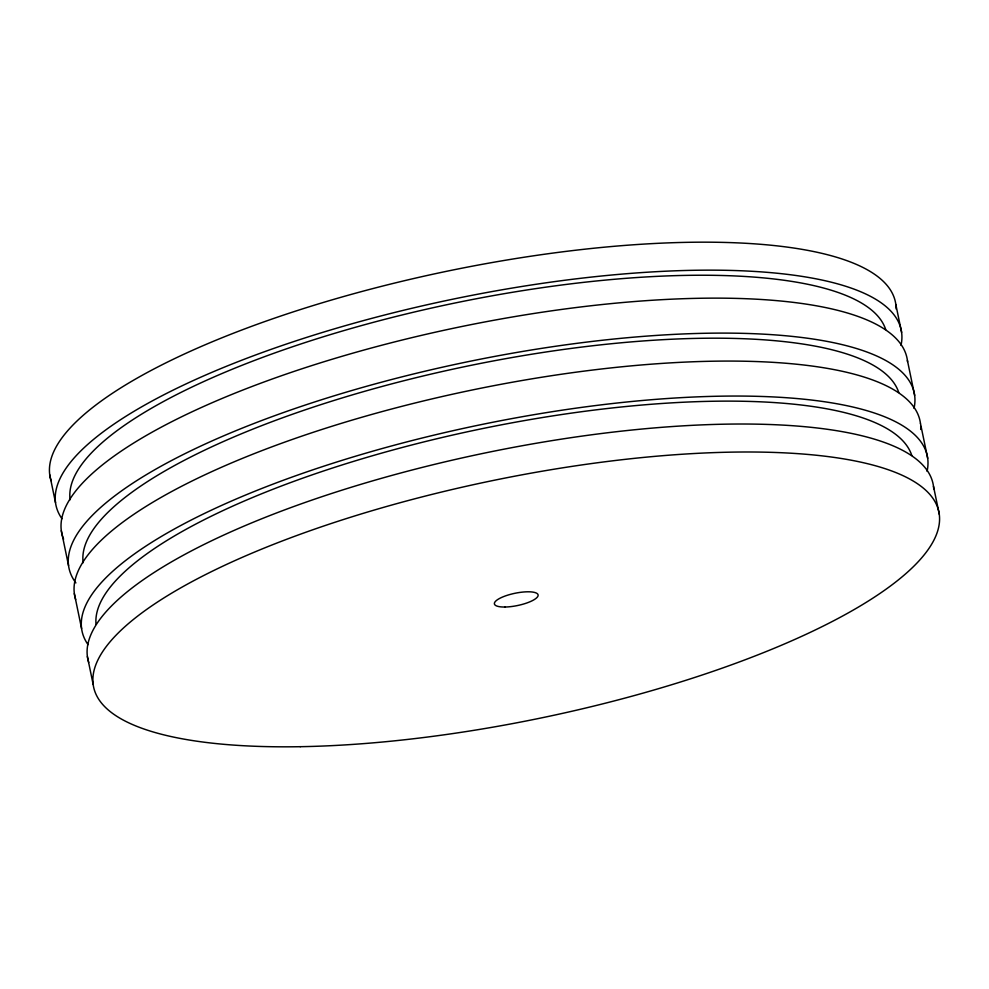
<?xml version="1.0" encoding="UTF-8"?>
<svg xmlns="http://www.w3.org/2000/svg" width="989" height="989" viewBox="0 0 989 989"><rect width="100%" height="100%" fill="white"/><g stroke="black" fill="none" stroke-linecap="round" stroke-linejoin="round"><path stroke-width="1.48" d="M895.824 304.451L901.609 332.428M907.408 360.404L914.652 395.377M920.438 423.341L927.682 458.315M933.48 486.291L939.278 514.268M49.722 474.732L55.52 502.709M61.318 530.685L68.562 565.659M74.348 593.623L81.593 628.596M87.391 656.572L93.176 684.549M51.082 480.679A431.612 121.14 -11.7 0 1 453.902 269.799A431.612 121.14 -11.7 0 1 896.133 309.001M96.02 624.232A416.728 116.962 -11.7 0 1 481.297 428.843A416.728 116.962 -11.7 0 1 911.796 455.509M88.738 662.519A431.612 121.14 -11.7 0 1 488.912 452.183A431.612 121.14 -11.7 0 1 933.752 489.308M88.046 644.655A431.612 121.14 -11.7 0 1 480.815 424.689A431.612 121.14 -11.7 0 1 927.064 471.333M70.108 499.791A416.728 116.962 -11.7 0 1 452.678 303.487A416.728 116.962 -11.7 0 1 885.724 329.621M63.617 539.228A431.612 121.14 -11.7 0 1 455.41 327.841A431.612 121.14 -11.7 0 1 907.568 361.887M61.973 518.755A431.612 121.14 -11.7 0 1 454.742 298.789A431.612 121.14 -11.7 0 1 900.991 345.433M83.15 562.741A416.728 116.962 -11.7 0 1 465.708 366.437A416.728 116.962 -11.7 0 1 898.766 392.559M920.71 426.358A431.612 121.14 -11.7 0 1 920.722 429.461M75.696 599.581A431.612 121.14 -11.7 0 1 470.579 390.334A431.612 121.14 -11.7 0 1 920.438 423.317M75.893 582.917A431.612 121.14 -11.7 0 1 465.386 362.234A431.612 121.14 -11.7 0 1 914.021 408.383M300.248 746.695A431.612 121.14 -11.7 0 0 939.55 520.375A431.612 121.14 -11.7 0 0 308.889 531.155A431.612 121.14 -11.7 0 0 300.248 746.695M505.058 607.023A22.327 6.268 -11.7 0 0 538.127 595.316A22.327 6.268 -11.7 0 0 505.503 595.885A22.327 6.268 -11.7 0 0 505.058 607.023"/></g></svg>
